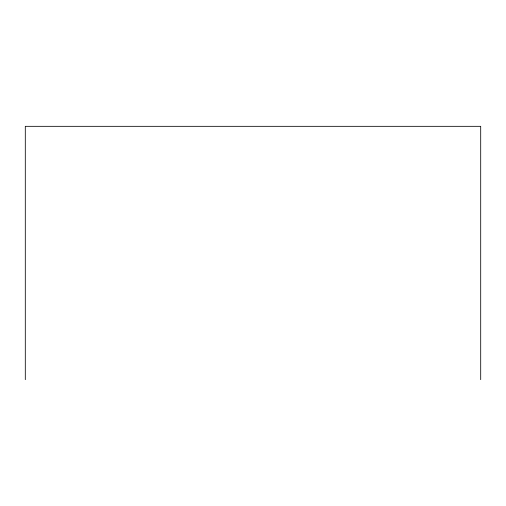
<?xml version="1.0" encoding="UTF-8"?>
<svg xmlns="http://www.w3.org/2000/svg" width="506" height="506" viewBox="0 0 506 506"><rect width="100%" height="100%" fill="white"/><g stroke="black" fill="none" stroke-linecap="round" stroke-linejoin="round"><path stroke-width="0.76" d="M480.7 379.671L480.7 126.329L25.3 126.329L25.3 379.671"/></g></svg>
